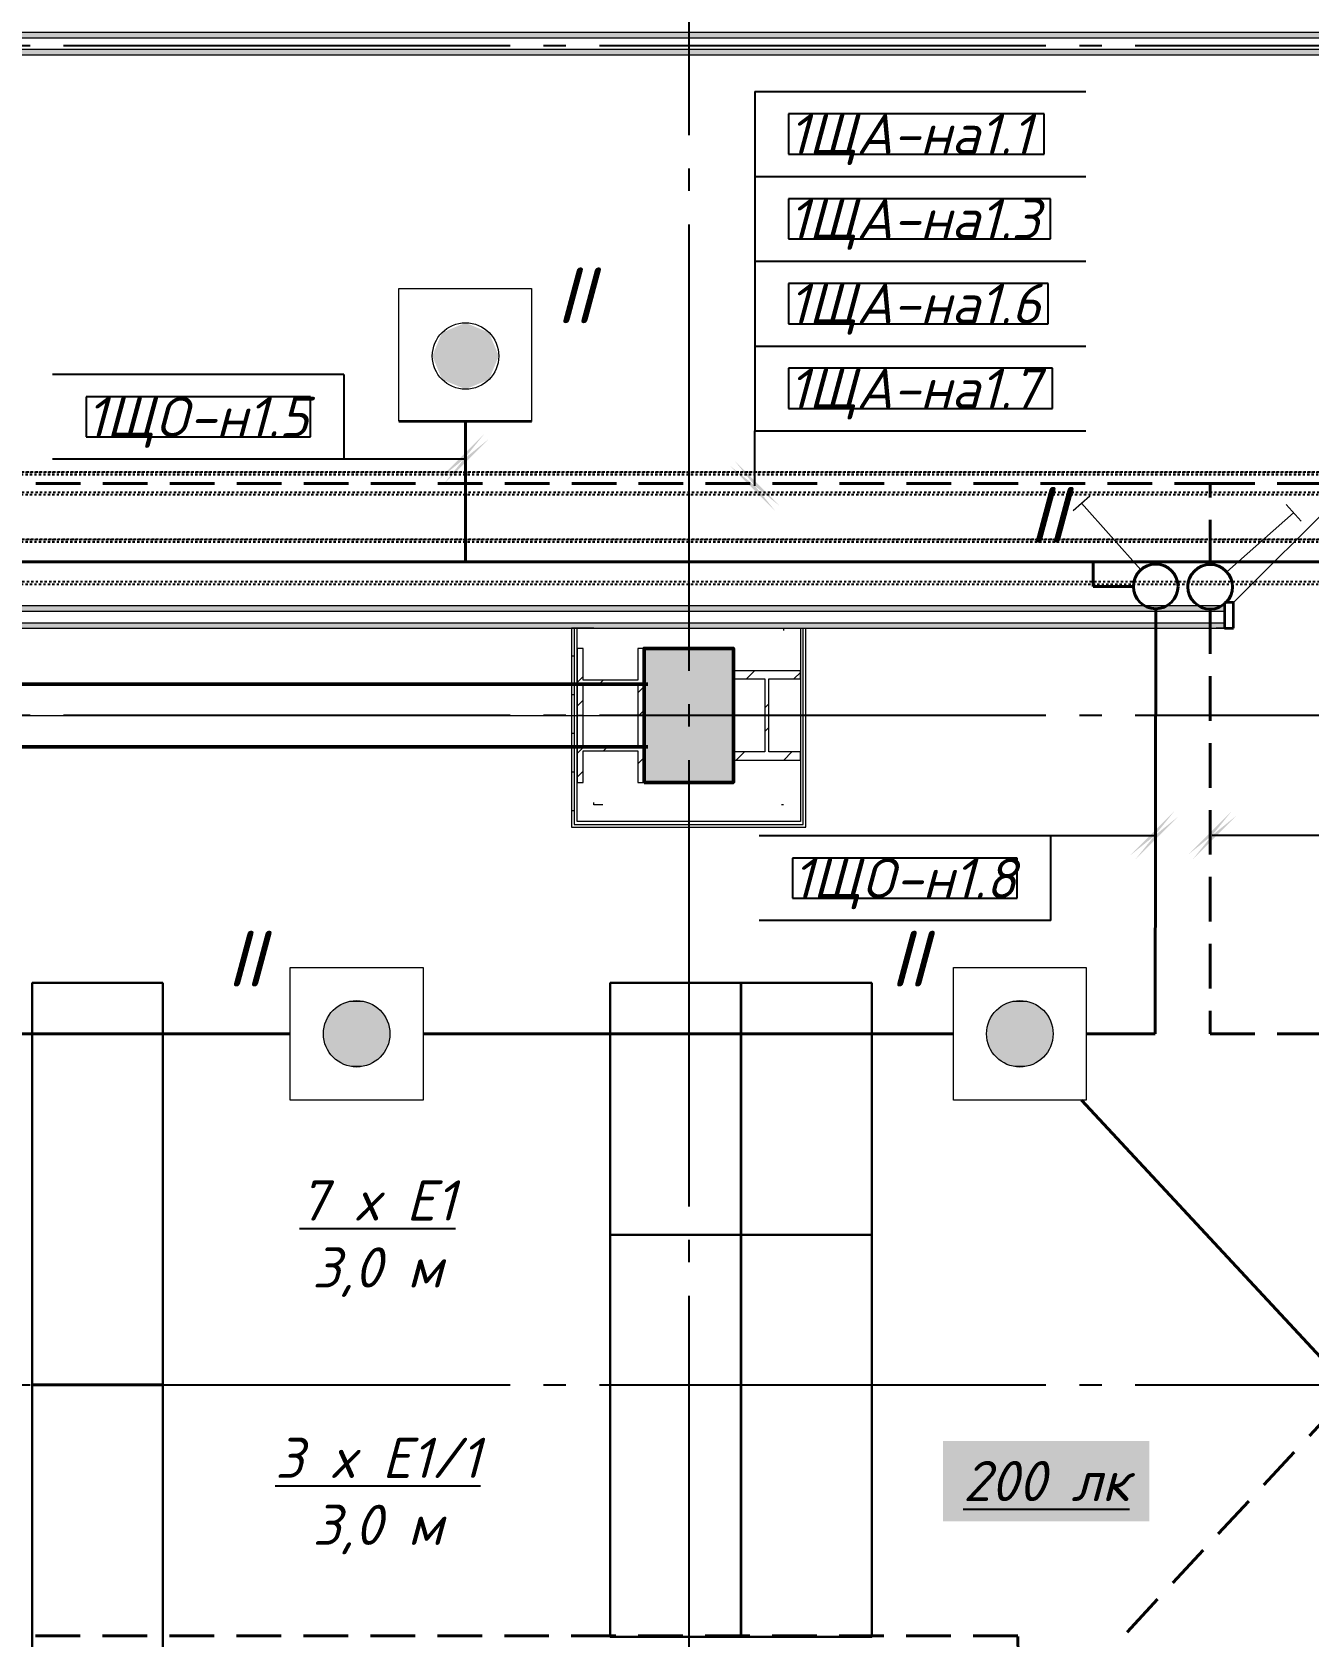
# Model space of a CAD drawing. Header units: millimetres. Extents: x 0 to 1293, y 0 to 420.
# Drawn here: x 308.8 to 366, y 148.3 to 220.2 of the extents above; entities that cross this region are included whole.
import ezdxf

# ---------------------------------------------------------------- set-up
doc = ezdxf.new("R2010")
doc.units = ezdxf.units.MM
for name, pattern in [('JIS_02_2.0', [3, 2, -1]), ('ГОСТ 2.303 5', [24, 20, -1.5, 1, -1.5]), ('СПКБ-0000-000-АР#001$0$Achse', [2300, 0, -800, 1500, 0]), ('СПКБ-0000-000-АР#001$0$Разомкнутая', [1058.333302, 634.99999, -423.333311]), ('СПКБ-0000-000-АР#001$0$Штрихпунктирная', [900, 500, -200, 0, -200])]:
    doc.linetypes.add(name, pattern=pattern)
for name, color, linetype in [('@000', 7, 'Continuous'), ('Viewport1ForCustomObjects_0', 7, 'Continuous'), ('Viewport2ForCustomObjects_0', 7, 'Continuous'), ('СПКБ-0000-000-АР#001$0$Двери ArchiCAD', 7, 'Continuous'), ('СПКБ-0000-000-АР#001$0$Колонны новые', 7, 'Continuous'), ('СПКБ-0000-000-АР#001$0$Колонны существующие', 7, 'Continuous'), ('СПКБ-0000-000-АР#001$0$оборудование ТХ', 253, 'Continuous'), ('СПКБ-0000-000-АР#001$0$Стены', 7, 'Continuous'), ('Строительные оси', 7, 'Continuous'), ('ЭМ_ЛОТКИ', 3, 'JIS_02_2.0'), ('ЭО_АВАРИЙНОЕ ОСВЕЩЕНИЕ', 7, 'Continuous'), ('ЭО_РАБОЧЕЕ ОСВЕЩЕНИЕ', 7, 'Continuous')]:
    doc.layers.add(name, color=color, linetype=linetype)
for name, color, linetype, lineweight, true_color in [('СПКБ-0000-000-АР#001$0$Двери ArchiCAD_Ном._пера__161', 7, 'Continuous', 13, 0xe11606), ('СПКБ-0000-000-АР#001$0$Двери ArchiCAD_Ном._пера__23', 7, 'Continuous', 35, 0xff6600), ('СПКБ-0000-000-АР#001$0$Двери ArchiCAD_Ном._пера__3', 7, 'Continuous', 18, 0xff6600), ('СПКБ-0000-000-АР#001$0$Колонны новые_Ном._пера__108', 7, 'Continuous', 13, 0xfd8379), ('СПКБ-0000-000-АР#001$0$Колонны существующие_Ном._пера__102', 7, 'Continuous', 13, 0xcccccc), ('СПКБ-0000-000-АР#001$0$Линии_Ном._пера__58', 7, 'Continuous', 50, 0xdf0000), ('СПКБ-0000-000-АР#001$0$Стены_Ном._пера__161', 7, 'Continuous', 13, 0xe11606), ('СПКБ-0000-000-АР#001$0$Стены_Ном._пера__68', 7, 'Continuous', 20, 0xfd4435)]:
    doc.layers.add(name, color=color, linetype=linetype, lineweight=lineweight, true_color=true_color)
for name, color, linetype, lineweight in [('СПКБ-0000-000-АР#001$0$Колонны новые_Ном._пера__20', 1, 'Continuous', 20), ('СПКБ-0000-000-АР#001$0$Колонны существующие_Ном._пера__141', 7, 'Continuous', 50), ('СПКБ-0000-000-АР#001$0$Линии_Ном._пера__20', 1, 'Continuous', 20), ('СПКБ-0000-000-АР#001$0$Стены_Ном._пера__1', 7, 'Continuous', 13), ('СПКБ-0000-000-АР#001$0$Стены_Ном._пера__20', 1, 'Continuous', 20)]:
    doc.layers.add(name, color=color, linetype=linetype, lineweight=lineweight)
doc.styles.add('1.8', font='isocpeui.ttf', dxfattribs={"height": 1.8})
doc.styles.add('2.5', font='isocpeui.ttf')
doc.styles.add('CustomTextStyle170', font='isocpeui.ttf', dxfattribs={"height": 1.8})
doc.styles.add('CustomTextStyle187', font='isocpeui.ttf', dxfattribs={"height": 1.8})
doc.styles.add('CustomTextStyle216', font='isocpeui.ttf', dxfattribs={"height": 1.8})
doc.styles.add('CustomTextStyle217', font='isocpeui.ttf', dxfattribs={"height": 1.8})
doc.styles.add('CustomTextStyle218', font='isocpeui.ttf', dxfattribs={"height": 1.8})
doc.styles.add('CustomTextStyle219', font='isocpeui.ttf', dxfattribs={"height": 1.8})
pattern_1 = [(0, (0, 0), (0, 173.205), [0, -100]), (0, (50, 86.6), (0, 173.205), [0, -100])]
pattern_2 = [(0, (0, 0), (0, 75), [0, -75])]
pattern_3 = [(45, (0, 0), (-159.099, 159.099), []), (45, (-53.03, 53.03), (-159.099, 159.099), [])]

# ---------------------------------------------------------------- blocks, each defined once
blk = doc.blocks.new('*U552')
at = {"color": 0, "linetype": 'ByBlock', "lineweight": -2}
for p, q in [((-100, -31), (-100, -27206.9)), ((-100, -27206.9), (-100, -31)), ((-90, -27206.9), (-90, -31)), ((90, -31), (90, -27206.9)), ((100, -27206.9), (100, -31)), ((100, -27206.9), (100, -31))]:
    blk.add_line(p, q, dxfattribs=at)
blk = doc.blocks.new('*U553')
at = {"color": 0, "linetype": 'ByBlock', "lineweight": -2}
for p, q in [((-50, -31), (-50, -26905.6)), ((-50, -26905.6), (-50, -31)), ((-40, -26905.6), (-40, -31)), ((40, -31), (40, -26905.6)), ((50, -26905.6), (50, -31)), ((50, -26905.6), (50, -31))]:
    blk.add_line(p, q, dxfattribs=at)
blk = doc.blocks.new('СПКБ-0000-000-АР#001$0$Стена_95', base_point=(468.1, 6485.7))
at = {"layer": 'СПКБ-0000-000-АР#001$0$Стены_Ном._пера__20', "linetype": 'Continuous', "lineweight": 20}
h = blk.add_hatch(dxfattribs=at)
h.set_pattern_fill('ШТУКАТУРКА', color=1, style=0, pattern_type=2)
h.set_pattern_definition(pattern_1)
h.paths.add_polyline_path([(543.1, 6410.7), (-456.8, 6410.7), (-469.8, 6397.7), (556.1, 6397.7)])
h = blk.add_hatch(dxfattribs=at)
h.set_pattern_fill('ШТУКАТУРКА', color=1, style=0, pattern_type=2)
h.set_pattern_definition(pattern_1)
h.paths.add_polyline_path([(-481.8, 6385.7), (568.1, 6385.7), (556.1, 6397.7), (-469.8, 6397.7)])
at = {"layer": 'СПКБ-0000-000-АР#001$0$Стены_Ном._пера__1', "color": 7, "linetype": 'СПКБ-0000-000-АР#001$0$Achse', "lineweight": 13, "flags": 128}
blk.add_lwpolyline([(468.1, 6485.7), (-381.8, 6485.7)], dxfattribs=at)
at = {"layer": 'СПКБ-0000-000-АР#001$0$Стены_Ном._пера__20', "color": 1, "linetype": 'Continuous', "lineweight": 20, "flags": 128}
blk.add_lwpolyline([(-481.8, 6385.7), (568.1, 6385.7)], dxfattribs=at)
at = {"layer": 'СПКБ-0000-000-АР#001$0$Стены_Ном._пера__68', "color": 20, "linetype": 'Continuous', "lineweight": 20, "true_color": 0xfd4435}
for p, q in [((543.1, 6410.7), (-456.8, 6410.7)), ((-469.8, 6397.7), (556.1, 6397.7))]:
    blk.add_line(p, q, dxfattribs=at)
blk = doc.blocks.new('СПКБ-0000-000-АР#001$0$Стена_96', base_point=(468.1, 6485.7))
at = {"layer": 'СПКБ-0000-000-АР#001$0$Стены_Ном._пера__20', "linetype": 'Continuous', "lineweight": 20}
h = blk.add_hatch(dxfattribs=at)
h.set_pattern_fill('ШТУКАТУРКА', color=1, style=0, pattern_type=2)
h.set_pattern_definition(pattern_1)
h.paths.add_polyline_path([(543.1, 7276.2), (543.1, 6410.7), (556.1, 6397.7), (556.1, 7276.2)])
h = blk.add_hatch(dxfattribs=at)
h.set_pattern_fill('ШТУКАТУРКА', color=1, style=0, pattern_type=2)
h.set_pattern_definition(pattern_1)
h.paths.add_polyline_path([(568.1, 6385.7), (568.1, 7276.2), (556.1, 7276.2), (556.1, 6397.7)])
at = {"layer": 'СПКБ-0000-000-АР#001$0$Стены_Ном._пера__1', "color": 7, "linetype": 'Continuous', "lineweight": 13, "flags": 128}
blk.add_lwpolyline([(468.1, 7276.2), (543.1, 7276.2)], dxfattribs=at)
at = {"layer": 'СПКБ-0000-000-АР#001$0$Стены_Ном._пера__1', "color": 7, "linetype": 'СПКБ-0000-000-АР#001$0$Achse', "lineweight": 13, "flags": 128}
blk.add_lwpolyline([(468.1, 7276.2), (468.1, 6485.7)], dxfattribs=at)
at = {"layer": 'СПКБ-0000-000-АР#001$0$Стены_Ном._пера__20', "color": 1, "linetype": 'Continuous', "lineweight": 20, "flags": 128}
for points in [[(543.1, 7276.2), (556.1, 7276.2)], [(556.1, 7276.2), (568.1, 7276.2)], [(568.1, 6385.7), (568.1, 7276.2)]]:
    blk.add_lwpolyline(points, dxfattribs=at)
at = {"layer": 'СПКБ-0000-000-АР#001$0$Стены_Ном._пера__68', "color": 20, "linetype": 'Continuous', "lineweight": 20, "true_color": 0xfd4435}
for p, q in [((543.1, 7276.2), (543.1, 6410.7)), ((556.1, 6397.7), (556.1, 7276.2))]:
    blk.add_line(p, q, dxfattribs=at)
blk = doc.blocks.new('СПКБ-0000-000-АР#001$0$Стена_97', base_point=(-381.8, 6485.7))
at = {"layer": 'СПКБ-0000-000-АР#001$0$Стены_Ном._пера__20', "linetype": 'Continuous', "lineweight": 20}
h = blk.add_hatch(dxfattribs=at)
h.set_pattern_fill('ШТУКАТУРКА', color=1, style=0, pattern_type=2)
h.set_pattern_definition(pattern_1)
h.paths.add_polyline_path([(-481.8, 7276.2), (-481.8, 6385.7), (-469.8, 6397.7), (-469.8, 7276.2)])
h = blk.add_hatch(dxfattribs=at)
h.set_pattern_fill('ШТУКАТУРКА', color=1, style=0, pattern_type=2)
h.set_pattern_definition(pattern_1)
h.paths.add_polyline_path([(-456.8, 6410.7), (-456.8, 7276.2), (-469.8, 7276.2), (-469.8, 6397.7)])
at = {"layer": 'СПКБ-0000-000-АР#001$0$Стены_Ном._пера__1', "color": 7, "linetype": 'Continuous', "lineweight": 13, "flags": 128}
blk.add_lwpolyline([(-381.8, 7276.2), (-456.8, 7276.2)], dxfattribs=at)
at = {"layer": 'СПКБ-0000-000-АР#001$0$Стены_Ном._пера__1', "color": 7, "linetype": 'СПКБ-0000-000-АР#001$0$Achse', "lineweight": 13, "flags": 128}
blk.add_lwpolyline([(-381.8, 6485.7), (-381.8, 7276.2)], dxfattribs=at)
at = {"layer": 'СПКБ-0000-000-АР#001$0$Стены_Ном._пера__20', "color": 1, "linetype": 'Continuous', "lineweight": 20, "flags": 128}
for points in [[(-469.8, 7276.2), (-481.8, 7276.2)], [(-481.8, 7276.2), (-481.8, 6385.7)], [(-456.8, 7276.2), (-469.8, 7276.2)]]:
    blk.add_lwpolyline(points, dxfattribs=at)
at = {"layer": 'СПКБ-0000-000-АР#001$0$Стены_Ном._пера__68', "color": 20, "linetype": 'Continuous', "lineweight": 20, "true_color": 0xfd4435}
for p, q in [((-469.8, 7276.2), (-469.8, 6397.7)), ((-456.8, 6410.7), (-456.8, 7276.2))]:
    blk.add_line(p, q, dxfattribs=at)
blk = doc.blocks.new('СПКБ-0000-000-АР#001$0$Стена_136', base_point=(-12446.9, 9895.7))
at = {"layer": 'СПКБ-0000-000-АР#001$0$Стены_Ном._пера__161', "linetype": 'Continuous', "lineweight": 13, "true_color": 0xe11606}
h = blk.add_hatch(dxfattribs=at)
h.set_pattern_fill('ГИПС', color=12, style=0, pattern_type=2)
h.set_pattern_definition(pattern_2)
h.paths.add_polyline_path([(5993.1, 9945.7), (-12396.9, 9945.7), (-12421.9, 9920.7), (5993.1, 9920.7)])
h = blk.add_hatch(dxfattribs=at)
h.set_pattern_fill('ГИПС', color=12, style=0, pattern_type=2)
h.set_pattern_definition(pattern_2)
h.paths.add_polyline_path([(-12496.9, 9845.7), (5993.1, 9845.7), (5993.1, 9870.7), (-12471.9, 9870.7)])
at = {"layer": 'СПКБ-0000-000-АР#001$0$Стены_Ном._пера__161', "color": 12, "linetype": 'Continuous', "lineweight": 13, "true_color": 0xe11606}
for p, q in [((-12471.9, 9870.7), (5993.1, 9870.7)), ((5993.1, 9920.7), (-12421.9, 9920.7))]:
    blk.add_line(p, q, dxfattribs=at)
at = {"layer": 'СПКБ-0000-000-АР#001$0$Стены_Ном._пера__161', "color": 12, "linetype": 'Continuous', "lineweight": 13, "true_color": 0xe11606, "flags": 128}
for points in [[(5993.1, 9945.7), (-12396.9, 9945.7)], [(-12496.9, 9845.7), (5993.1, 9845.7)]]:
    blk.add_lwpolyline(points, dxfattribs=at)
blk = doc.blocks.new('СПКБ-0000-000-АР#001$0$Двупольная Дверь 19_9')
at = {"layer": 'СПКБ-0000-000-АР#001$0$Двери ArchiCAD_Ном._пера__161', "color": 12, "linetype": 'Continuous', "lineweight": 13, "true_color": 0xe11606}
for p, q in [((-700, -15), (-737, -15)), ((-700, -40), (-700, -15)), ((-700, -90), (-700, -40)), ((700, -40), (700, -15)), ((700, -15), (737, -15)), ((700, -90), (700, -40)), ((-700, -115), (-737, -115)), ((-700, -115), (-700, -90)), ((700, -115), (700, -90)), ((700, -115), (737, -115))]:
    blk.add_line(p, q, dxfattribs=at)
at = {"layer": 'СПКБ-0000-000-АР#001$0$Двери ArchiCAD_Ном._пера__23', "color": 30, "linetype": 'Continuous', "lineweight": 35, "true_color": 0xff6600}
for p, q in [((-660, 0), (-700, 0)), ((-700, 0), (-700, -115)), ((-660, -115), (-660, 0)), ((700, 0), (660, 0)), ((660, 0), (660, -115)), ((700, -115), (700, 0)), ((-700, -115), (-660, -115)), ((660, -115), (700, -115))]:
    blk.add_line(p, q, dxfattribs=at)
at = {"layer": 'СПКБ-0000-000-АР#001$0$Двери ArchiCAD_Ном._пера__3', "color": 30, "linetype": 'Continuous', "lineweight": 18, "true_color": 0xff6600}
for p, q in [((-660, 0), (-193.3, 466.7)), ((660, 0), (88.4, 330))]:
    blk.add_line(p, q, dxfattribs=at)
for centre, start, end in [((-660, 0), 0, 45), ((660, 0), 150, 180)]:
    blk.add_arc(centre, 660, start, end, dxfattribs=at)
blk = doc.blocks.new('СПКБ-0000-000-АР#001$0$Стена_139', base_point=(5993.1, 7376.2))
at = {"layer": 'СПКБ-0000-000-АР#001$0$Стены_Ном._пера__161', "linetype": 'Continuous', "lineweight": 13, "true_color": 0xe11606}
h = blk.add_hatch(dxfattribs=at)
h.set_pattern_fill('ГИПС', color=12, style=0, pattern_type=2)
h.set_pattern_definition(pattern_2)
h.paths.add_polyline_path([(2442.9, 7376.2), (-6481.8, 7376.2), (-6481.8, 7351.2), (2442.9, 7351.2)])
h = blk.add_hatch(dxfattribs=at)
h.set_pattern_fill('ГИПС', color=12, style=0, pattern_type=2)
h.set_pattern_definition(pattern_2)
h.paths.add_polyline_path([(-6481.8, 7276.2), (2442.9, 7276.2), (2442.9, 7301.2), (-6481.8, 7301.2)])
at = {"layer": 'СПКБ-0000-000-АР#001$0$Стены_Ном._пера__161', "color": 12, "linetype": 'Continuous', "lineweight": 13, "true_color": 0xe11606}
for p, q in [((2442.9, 7351.2), (-6481.8, 7351.2)), ((2442.9, 7376.2), (2405.9, 7376.2)), ((2442.9, 7351.2), (2442.9, 7376.2)), ((2442.9, 7301.2), (2442.9, 7351.2)), ((-6481.8, 7301.2), (2442.9, 7301.2)), ((2442.9, 7276.2), (2405.9, 7276.2)), ((2442.9, 7276.2), (2442.9, 7301.2))]:
    blk.add_line(p, q, dxfattribs=at)
at = {"layer": 'СПКБ-0000-000-АР#001$0$Стены_Ном._пера__161', "color": 12, "linetype": 'Continuous', "lineweight": 13, "true_color": 0xe11606, "flags": 128}
for points in [[(2442.9, 7376.2), (-6481.8, 7376.2)], [(-6481.8, 7276.2), (2442.9, 7276.2)]]:
    blk.add_lwpolyline(points, dxfattribs=at)
at = {"layer": 'СПКБ-0000-000-АР#001$0$Двери ArchiCAD', "color": 21, "linetype": 'Continuous', "lineweight": 18, "true_color": 0xff9955, "zscale": 1000}
blk.add_blockref('СПКБ-0000-000-АР#001$0$Двупольная Дверь 19_9', (3142.9, 7391.2), dxfattribs=at)
blk = doc.blocks.new('СПКБ-0000-000-АР#001$0$Колонна_15', base_point=(43.1, 6885.7))
at = {"layer": 'СПКБ-0000-000-АР#001$0$Колонны существующие_Ном._пера__102', "linetype": 'Continuous', "lineweight": 13, "true_color": 0xcccccc}
blk.add_hatch(color=254, dxfattribs=at).paths.add_polyline_path([(-156.9, 6585.7), (243.1, 6585.7), (243.1, 7185.7), (-156.9, 7185.7)])
at = {"layer": 'СПКБ-0000-000-АР#001$0$Колонны существующие_Ном._пера__141', "color": 7, "linetype": 'Continuous', "lineweight": 50, "flags": 128}
blk.add_lwpolyline([(-156.9, 6585.7), (243.1, 6585.7), (243.1, 7185.7), (-156.9, 7185.7)], close=True, dxfattribs=at)
blk = doc.blocks.new('СПКБ-0000-000-АР#001$0$Колонна_70', base_point=(393.1, 6885.7))
at = {"layer": 'СПКБ-0000-000-АР#001$0$Колонны новые_Ном._пера__108', "linetype": 'Continuous', "lineweight": 13, "true_color": 0xfd8379}
h = blk.add_hatch(dxfattribs=at)
h.set_pattern_fill('СТАЛЬ', color=11, style=0, pattern_type=2)
h.set_pattern_definition(pattern_3)
h.paths.add_polyline_path([(243.1, 6685.7), (543.1, 6685.7), (543.1, 6722.4), (401.9, 6722.4), (401.9, 7049.1), (543.1, 7049.1), (543.1, 7085.7), (243.1, 7085.7), (243.1, 7049.1), (384.4, 7049.1), (384.4, 6722.4), (243.1, 6722.4)])
at = {"layer": 'СПКБ-0000-000-АР#001$0$Колонны новые_Ном._пера__20', "color": 1, "linetype": 'Continuous', "lineweight": 20}
for p, q in [((543.1, 7085.7), (243.1, 7085.7)), ((243.1, 7085.7), (243.1, 7049.1)), ((243.1, 7049.1), (384.4, 7049.1)), ((384.4, 7049.1), (384.4, 6722.4)), ((401.9, 6722.4), (401.9, 7049.1)), ((401.9, 7049.1), (543.1, 7049.1)), ((543.1, 7049.1), (543.1, 7085.7)), ((384.4, 6722.4), (243.1, 6722.4)), ((243.1, 6722.4), (243.1, 6685.7)), ((543.1, 6722.4), (401.9, 6722.4)), ((543.1, 6685.7), (543.1, 6722.4)), ((243.1, 6685.7), (543.1, 6685.7))]:
    blk.add_line(p, q, dxfattribs=at)
blk = doc.blocks.new('СПКБ-0000-000-АР#001$0$Колонна_71', base_point=(-306.9, 6735.7))
at = {"layer": 'СПКБ-0000-000-АР#001$0$Колонны новые_Ном._пера__108', "linetype": 'Continuous', "lineweight": 13, "true_color": 0xfd8379}
h = blk.add_hatch(dxfattribs=at)
h.set_pattern_fill('СТАЛЬ', color=11, style=0, pattern_type=2)
h.set_pattern_definition(pattern_3)
h.paths.add_polyline_path([(-456.9, 6585.7), (-429.4, 6585.7), (-429.4, 6727), (-184.3, 6727), (-184.3, 6585.7), (-156.9, 6585.7), (-156.9, 6885.7), (-184.3, 6885.7), (-184.3, 6744.5), (-429.4, 6744.5), (-429.4, 6885.7), (-456.9, 6885.7)])
at = {"layer": 'СПКБ-0000-000-АР#001$0$Колонны новые_Ном._пера__20', "color": 1, "linetype": 'Continuous', "lineweight": 20}
for p, q in [((-429.4, 6885.7), (-456.9, 6885.7)), ((-456.9, 6885.7), (-456.9, 6585.7)), ((-429.4, 6744.5), (-429.4, 6885.7)), ((-156.9, 6885.7), (-184.3, 6885.7)), ((-184.3, 6885.7), (-184.3, 6744.5)), ((-156.9, 6585.7), (-156.9, 6885.7)), ((-184.3, 6744.5), (-429.4, 6744.5)), ((-429.4, 6585.7), (-429.4, 6727)), ((-429.4, 6727), (-184.3, 6727)), ((-184.3, 6727), (-184.3, 6585.7)), ((-456.9, 6585.7), (-429.4, 6585.7)), ((-184.3, 6585.7), (-156.9, 6585.7))]:
    blk.add_line(p, q, dxfattribs=at)
blk = doc.blocks.new('СПКБ-0000-000-АР#001$0$Колонна_72', base_point=(-306.9, 7035.7))
at = {"layer": 'СПКБ-0000-000-АР#001$0$Колонны новые_Ном._пера__108', "linetype": 'Continuous', "lineweight": 13, "true_color": 0xfd8379}
h = blk.add_hatch(dxfattribs=at)
h.set_pattern_fill('СТАЛЬ', color=11, style=0, pattern_type=2)
h.set_pattern_definition(pattern_3)
h.paths.add_polyline_path([(-456.9, 6885.7), (-429.4, 6885.7), (-429.4, 7027), (-184.3, 7027), (-184.3, 6885.7), (-156.9, 6885.7), (-156.9, 7185.7), (-184.3, 7185.7), (-184.3, 7044.5), (-429.4, 7044.5), (-429.4, 7185.7), (-456.9, 7185.7)])
at = {"layer": 'СПКБ-0000-000-АР#001$0$Колонны новые_Ном._пера__20', "color": 1, "linetype": 'Continuous', "lineweight": 20}
for p, q in [((-429.4, 7185.7), (-456.9, 7185.7)), ((-456.9, 7185.7), (-456.9, 6885.7)), ((-429.4, 7044.5), (-429.4, 7185.7)), ((-156.9, 7185.7), (-184.3, 7185.7)), ((-184.3, 7185.7), (-184.3, 7044.5)), ((-156.9, 6885.7), (-156.9, 7185.7)), ((-184.3, 7044.5), (-429.4, 7044.5)), ((-429.4, 6885.7), (-429.4, 7027)), ((-429.4, 7027), (-184.3, 7027)), ((-184.3, 7027), (-184.3, 6885.7)), ((-456.9, 6885.7), (-429.4, 6885.7)), ((-184.3, 6885.7), (-156.9, 6885.7))]:
    blk.add_line(p, q, dxfattribs=at)
blk = doc.blocks.new('*E595')
at = {"layer": 'СПКБ-0000-000-АР#001$0$Линии_Ном._пера__20', "color": 1, "linetype": 'СПКБ-0000-000-АР#001$0$Штрихпунктирная', "lineweight": 20}
blk.add_line((216.75, 119.5), (276.75, 119.5), dxfattribs=at)
at = {"layer": 'СПКБ-0000-000-АР#001$0$Линии_Ном._пера__58', "color": 12, "linetype": 'СПКБ-0000-000-АР#001$0$Разомкнутая', "lineweight": 50, "true_color": 0xdf0000}
for p, q in [((218.75, 120.903), (274.92, 120.903)), ((218.75, 118.097), (274.92, 118.097))]:
    blk.add_line(p, q, dxfattribs=at)
at = {"layer": 'СПКБ-0000-000-АР#001$0$оборудование ТХ', "lineweight": 30}
for points in [[(253.192, 107.517), (253.192, 89.5), (247.347, 89.5), (247.347, 107.517)], [(279.083, 107.517), (279.083, 96.233), (273.238, 96.233), (273.238, 107.517)], [(284.948, 107.517), (284.948, 96.233), (279.102, 96.233), (279.102, 107.517)], [(279.083, 96.233), (279.083, 78.216), (273.238, 78.216), (273.238, 96.233)], [(284.948, 96.233), (284.948, 78.216), (279.102, 78.216), (279.102, 96.233)], [(253.192, 89.521), (253.192, 71.504), (247.347, 71.504), (247.347, 89.521)]]:
    blk.add_lwpolyline(points, close=True, dxfattribs=at)
at = {"layer": 'СПКБ-0000-000-АР#001$0$Колонны новые', "color": 1, "lineweight": 20, "xscale": 0.01, "yscale": 0.01, "zscale": 0.01}
for name, p in [('СПКБ-0000-000-АР#001$0$Колонна_72', (273.25, 121)), ('СПКБ-0000-000-АР#001$0$Колонна_70', (280.25, 119.5)), ('СПКБ-0000-000-АР#001$0$Колонна_71', (273.25, 118))]:
    blk.add_blockref(name, p, dxfattribs=at)
at = {"layer": 'СПКБ-0000-000-АР#001$0$Колонны существующие', "color": 7, "lineweight": 50, "xscale": 0.01, "yscale": 0.01, "zscale": 0.01}
blk.add_blockref('СПКБ-0000-000-АР#001$0$Колонна_15', (276.75, 119.5), dxfattribs=at)
at = {"layer": 'СПКБ-0000-000-АР#001$0$Стены', "color": 12, "lineweight": 13, "true_color": 0xe11606, "xscale": 0.01, "yscale": 0.01, "zscale": 0.01}
for name, p in [('СПКБ-0000-000-АР#001$0$Стена_136', (151.85, 149.6)), ('СПКБ-0000-000-АР#001$0$Стена_139', (336.25, 124.404))]:
    blk.add_blockref(name, p, dxfattribs=at)
at = {"layer": 'СПКБ-0000-000-АР#001$0$Стены', "color": 12, "lineweight": 50, "true_color": 0xdf0000, "xscale": 0.01, "yscale": 0.01, "zscale": 0.01}
for name, p in [('СПКБ-0000-000-АР#001$0$Стена_97', (272.5, 115.5)), ('СПКБ-0000-000-АР#001$0$Стена_96', (281, 115.5)), ('СПКБ-0000-000-АР#001$0$Стена_95', (281, 115.5))]:
    blk.add_blockref(name, p, dxfattribs=at)
blk = doc.blocks.new('*E596')
at = {"layer": 'Строительные оси', "color": 3, "linetype": 'ГОСТ 2.303 5', "lineweight": 25}
for p, q in [((298.188, 318), (298.188, 14)), ((578.188, 158), (14.188, 158)), ((578.188, 128), (14.188, 128)), ((578.188, 98), (14.188, 98))]:
    blk.add_line(p, q, dxfattribs=at)
at = {"layer": 'ЭО_АВАРИЙНОЕ ОСВЕЩЕНИЕ', "color": 1, "linetype": 'JIS_02_2.0', "lineweight": 40}
for p, q in [((241.947, 138.395), (321.542, 138.395)), ((321.542, 134.763), (321.542, 138.395)), ((321.542, 138.395), (334.44, 138.395)), ((321.542, 132.763), (321.542, 113.737)), ((321.542, 113.737), (339.746, 113.737)), ((315.782, 84.737), (339.958, 110.762)), ((312.931, 86.759), (253.614, 86.762)), ((312.967, 84.737), (312.931, 86.759))]:
    blk.add_line(p, q, dxfattribs=at)
at = {"layer": 'ЭО_АВАРИЙНОЕ ОСВЕЩЕНИЕ', "color": 7, "lineweight": 0}
for p, q in [((324.948, 137.458), (325.612, 136.71)), ((322.29, 134.427), (325.28, 137.084))]:
    blk.add_line(p, q, dxfattribs=at)
at = {"layer": 'ЭО_АВАРИЙНОЕ ОСВЕЩЕНИЕ', "color": 1, "lineweight": 40}
blk.add_circle((321.542, 133.763), 1, dxfattribs=at)
at = {"layer": 'ЭО_РАБОЧЕЕ ОСВЕЩЕНИЕ', "color": 7, "lineweight": 0}
for p, q in [((285.2, 141.18), (285.204, 147.13)), ((285.204, 147.13), (291.154, 147.126)), ((291.154, 147.126), (291.15, 141.176)), ((315.406, 137.181), (316.153, 137.846)), ((318.439, 134.526), (315.78, 137.514)), ((280.341, 116.712), (286.291, 116.712)), ((280.341, 110.762), (280.341, 116.712)), ((286.291, 116.712), (286.291, 110.762)), ((310.044, 116.712), (315.994, 116.712)), ((310.044, 110.762), (310.044, 116.712)), ((315.994, 116.712), (315.994, 110.762)), ((286.291, 110.762), (280.341, 110.762)), ((315.994, 110.762), (310.044, 110.762))]:
    blk.add_line(p, q, dxfattribs=at)
at = {"layer": 'ЭО_РАБОЧЕЕ ОСВЕЩЕНИЕ', "color": 5, "lineweight": 40}
for p, q in [((291.15, 141.176), (285.2, 141.18)), ((288.194, 141.178), (288.194, 134.885)), ((218.62, 134.885), (288.194, 134.885)), ((288.194, 134.885), (316.3, 134.885)), ((316.3, 133.779), (316.3, 134.885)), ((316.3, 134.885), (355.143, 134.885)), ((318.104, 133.779), (316.3, 133.779)), ((319.103, 132.779), (319.082, 113.737)), ((280.341, 113.737), (256.589, 113.737)), ((310.044, 113.737), (286.291, 113.737)), ((319.082, 113.737), (315.994, 113.737)), ((339.958, 84.737), (315.782, 110.762))]:
    blk.add_line(p, q, dxfattribs=at)
at = {"layer": 'ЭО_РАБОЧЕЕ ОСВЕЩЕНИЕ', "color": 7, "lineweight": 0}
for centre in [(288.194, 144.103), (283.316, 113.737), (313.019, 113.737)]:
    blk.add_circle(centre, 1.488, dxfattribs=at)
at = {"layer": 'ЭО_РАБОЧЕЕ ОСВЕЩЕНИЕ', "color": 5, "lineweight": 40}
blk.add_circle((319.104, 133.779), 1, dxfattribs=at)
at = {"layer": 'ЭО_РАБОЧЕЕ ОСВЕЩЕНИЕ', "color": 5, "lineweight": 0}
for points in [[(288.195, 145.59), (287.143, 145.155), (289.243, 145.155)], [(287.142, 145.154), (286.706, 144.104), (289.681, 144.104)], [(287.143, 145.155), (287.142, 145.154), (289.246, 145.154)], [(287.142, 145.154), (289.246, 145.154), (289.681, 144.104)], [(287.143, 145.155), (289.243, 145.155), (289.246, 145.154)], [(286.706, 144.104), (286.707, 144.102), (289.681, 144.102)], [(286.706, 144.104), (289.681, 144.104), (289.681, 144.102)], [(286.707, 144.102), (287.141, 143.052), (289.246, 143.052)], [(286.707, 144.102), (289.681, 144.102), (289.246, 143.052)], [(287.141, 143.052), (287.145, 143.05), (289.245, 143.05)], [(287.141, 143.052), (289.246, 143.052), (289.245, 143.05)], [(287.145, 143.05), (289.245, 143.05), (288.193, 142.615)]]:
    blk.add_solid(points, dxfattribs=at)
at = {"layer": 'ЭО_РАБОЧЕЕ ОСВЕЩЕНИЕ', "color": 5, "lineweight": 40}
for points in [[(282.653, 115.068), (282.42, 114.924), (284.213, 114.924)], [(282.909, 115.168), (282.653, 115.068), (283.979, 115.068)], [(282.653, 115.068), (283.979, 115.068), (284.213, 114.924)], [(283.179, 115.218), (282.909, 115.168), (283.724, 115.168)], [(282.909, 115.168), (283.724, 115.168), (283.979, 115.068)], [(283.179, 115.218), (283.454, 115.218), (283.724, 115.168)], [(312.356, 115.068), (312.122, 114.924), (313.915, 114.924)], [(312.612, 115.168), (312.356, 115.068), (313.682, 115.068)], [(312.356, 115.068), (313.682, 115.068), (313.915, 114.924)], [(312.882, 115.218), (312.612, 115.168), (313.426, 115.168)], [(312.612, 115.168), (313.426, 115.168), (313.682, 115.068)], [(312.882, 115.218), (313.156, 115.218), (313.426, 115.168)], [(282.052, 114.52), (281.929, 114.274), (284.703, 114.274)], [(282.217, 114.739), (282.052, 114.52), (284.581, 114.52)], [(282.052, 114.52), (284.581, 114.52), (284.703, 114.274)], [(282.42, 114.924), (282.217, 114.739), (284.416, 114.739)], [(282.217, 114.739), (284.416, 114.739), (284.581, 114.52)], [(282.42, 114.924), (284.213, 114.924), (284.416, 114.739)], [(311.754, 114.52), (311.632, 114.274), (314.406, 114.274)], [(311.92, 114.739), (311.754, 114.52), (314.284, 114.52)], [(311.754, 114.52), (314.284, 114.52), (314.406, 114.274)], [(312.122, 114.924), (311.92, 114.739), (314.118, 114.739)], [(311.92, 114.739), (314.118, 114.739), (314.284, 114.52)], [(312.122, 114.924), (313.915, 114.924), (314.118, 114.739)], [(281.854, 114.01), (281.829, 113.737), (284.804, 113.737)], [(281.829, 113.737), (281.854, 113.464), (284.779, 113.464)], [(281.829, 113.737), (284.804, 113.737), (284.779, 113.464)], [(281.929, 114.274), (281.854, 114.01), (284.779, 114.01)], [(281.854, 114.01), (284.779, 114.01), (284.804, 113.737)], [(281.929, 114.274), (284.703, 114.274), (284.779, 114.01)], [(311.557, 114.01), (311.531, 113.737), (314.506, 113.737)], [(311.531, 113.737), (311.557, 113.464), (314.481, 113.464)], [(311.531, 113.737), (314.506, 113.737), (314.481, 113.464)], [(311.632, 114.274), (311.557, 114.01), (314.481, 114.01)], [(311.557, 114.01), (314.481, 114.01), (314.506, 113.737)], [(311.632, 114.274), (314.406, 114.274), (314.481, 114.01)], [(281.854, 113.464), (281.929, 113.199), (284.703, 113.199)], [(281.854, 113.464), (284.779, 113.464), (284.703, 113.199)], [(281.929, 113.199), (282.052, 112.954), (284.581, 112.954)], [(281.929, 113.199), (284.703, 113.199), (284.581, 112.954)], [(282.052, 112.954), (282.217, 112.735), (284.416, 112.735)], [(282.052, 112.954), (284.581, 112.954), (284.416, 112.735)], [(311.557, 113.464), (311.632, 113.199), (314.406, 113.199)], [(311.557, 113.464), (314.481, 113.464), (314.406, 113.199)], [(311.632, 113.199), (311.754, 112.954), (314.284, 112.954)], [(311.632, 113.199), (314.406, 113.199), (314.284, 112.954)], [(311.754, 112.954), (311.92, 112.735), (314.118, 112.735)], [(311.754, 112.954), (314.284, 112.954), (314.118, 112.735)], [(282.217, 112.735), (282.42, 112.55), (284.213, 112.55)], [(282.217, 112.735), (284.416, 112.735), (284.213, 112.55)], [(282.42, 112.55), (282.653, 112.405), (283.979, 112.405)], [(282.42, 112.55), (284.213, 112.55), (283.979, 112.405)], [(282.653, 112.405), (282.909, 112.306), (283.724, 112.306)], [(282.653, 112.405), (283.979, 112.405), (283.724, 112.306)], [(282.909, 112.306), (283.179, 112.256), (283.454, 112.256)], [(282.909, 112.306), (283.724, 112.306), (283.454, 112.256)], [(311.92, 112.735), (312.122, 112.55), (313.915, 112.55)], [(311.92, 112.735), (314.118, 112.735), (313.915, 112.55)], [(312.122, 112.55), (312.356, 112.405), (313.682, 112.405)], [(312.122, 112.55), (313.915, 112.55), (313.682, 112.405)], [(312.356, 112.405), (312.612, 112.306), (313.426, 112.306)], [(312.356, 112.405), (313.682, 112.405), (313.426, 112.306)], [(312.612, 112.306), (312.882, 112.256), (313.156, 112.256)], [(312.612, 112.306), (313.426, 112.306), (313.156, 112.256)]]:
    blk.add_solid(points, dxfattribs=at)
blk = doc.blocks.new('CustomObjectsInViewport1_0')
at = {"layer": 'ЭО_АВАРИЙНОЕ ОСВЕЩЕНИЕ'}
for p, q in [((341.155, 217.538), (355.976, 217.538)), ((341.155, 217.538), (341.155, 202.338)), ((341.155, 213.738), (355.976, 213.738)), ((341.155, 209.938), (355.976, 209.938)), ((341.155, 206.138), (355.976, 206.138)), ((341.155, 199.869), (341.155, 202.338)), ((341.155, 202.338), (355.976, 202.338)), ((361.634, 184.219), (366.693, 184.219))]:
    blk.add_line(p, q, dxfattribs=at)
at = {"layer": 'ЭО_АВАРИЙНОЕ ОСВЕЩЕНИЕ', "color": 7, "true_color": 0xffffff}
for p, q in [((354.104, 216.538), (342.655, 216.538)), ((342.655, 216.538), (342.655, 214.738)), ((354.104, 214.738), (354.104, 216.538)), ((342.655, 214.738), (354.104, 214.738)), ((342.655, 214.738), (342.655, 214.738)), ((354.394, 212.738), (342.655, 212.738)), ((342.655, 212.738), (342.655, 210.938)), ((354.394, 210.938), (354.394, 212.738)), ((342.655, 210.938), (354.394, 210.938)), ((342.655, 210.938), (342.655, 210.938)), ((354.289, 208.938), (342.655, 208.938)), ((342.655, 208.938), (342.655, 207.138)), ((354.289, 207.138), (354.289, 208.938)), ((342.655, 207.138), (354.289, 207.138)), ((342.655, 207.138), (342.655, 207.138)), ((354.476, 205.138), (342.655, 205.138)), ((342.655, 205.138), (342.655, 203.338)), ((354.476, 203.338), (354.476, 205.138)), ((342.655, 203.338), (354.476, 203.338)), ((342.655, 203.338), (342.655, 203.338))]:
    blk.add_line(p, q, dxfattribs=at)
at = {"layer": 'ЭО_АВАРИЙНОЕ ОСВЕЩЕНИЕ'}
for points in [[(340.048, 200.763), (342.049, 198.763), (342.261, 198.975), (340.261, 200.975)], [(362.528, 185.326), (360.528, 183.326), (360.741, 183.113), (362.741, 185.113)]]:
    blk.add_solid(points, dxfattribs=at)
at = {"layer": 'ЭО_РАБОЧЕЕ ОСВЕЩЕНИЕ'}
for p, q in [((322.749, 204.865), (309.698, 204.865)), ((322.749, 204.865), (322.749, 201.065)), ((322.749, 201.065), (309.698, 201.065)), ((328.115, 201.065), (322.749, 201.065)), ((354.402, 184.195), (341.339, 184.195)), ((359.048, 184.195), (354.402, 184.195)), ((354.402, 180.395), (354.402, 184.195)), ((354.402, 180.395), (341.339, 180.395))]:
    blk.add_line(p, q, dxfattribs=at)
at = {"layer": 'ЭО_РАБОЧЕЕ ОСВЕЩЕНИЕ', "color": 7, "true_color": 0xffffff}
for p, q in [((321.249, 203.865), (311.198, 203.865)), ((311.198, 203.865), (311.198, 202.065)), ((321.249, 202.065), (321.249, 203.865)), ((311.198, 202.065), (321.249, 202.065)), ((311.198, 202.065), (311.198, 202.065)), ((352.902, 183.195), (342.839, 183.195)), ((342.839, 183.195), (342.839, 181.395)), ((352.902, 181.395), (352.902, 183.195)), ((342.839, 181.395), (352.902, 181.395)), ((342.839, 181.395), (342.839, 181.395))]:
    blk.add_line(p, q, dxfattribs=at)
at = {"layer": 'ЭО_РАБОЧЕЕ ОСВЕЩЕНИЕ'}
for points in [[(327.221, 199.959), (329.221, 201.959), (329.009, 202.171), (327.009, 200.171)], [(358.154, 183.089), (360.154, 185.089), (359.942, 185.301), (357.942, 183.301)]]:
    blk.add_solid(points, dxfattribs=at)
at = {"layer": 'ЭО_АВАРИЙНОЕ ОСВЕЩЕНИЕ'}
for s, style, p in [('1ЩА-на1.1', 'CustomTextStyle216', (342.655, 214.738)), ('1ЩА-на1.3', 'CustomTextStyle217', (342.655, 210.938)), ('1ЩА-на1.6', 'CustomTextStyle218', (342.655, 207.138)), ('1ЩА-на1.7', 'CustomTextStyle219', (342.655, 203.338))]:
    blk.add_text(s, height=1.8, dxfattribs=dict(at, style=style)).set_placement(p)
at = {"layer": 'ЭО_РАБОЧЕЕ ОСВЕЩЕНИЕ'}
for s, style, p in [('1ЩO-н1.5', 'CustomTextStyle170', (311.198, 202.065)), ('1ЩO-н1.8', 'CustomTextStyle187', (342.839, 181.395))]:
    blk.add_text(s, height=1.8, dxfattribs=dict(at, style=style)).set_placement(p)

msp = doc.modelspace()

# ---------------------------------------------------------------- block references
at = {"layer": '@000', "color": 1, "linetype": 'JIS_02_2.0', "lineweight": 40}
msp.add_blockref('*E595', (61.438, 70.086), dxfattribs=at)
at = {"layer": 'Viewport1ForCustomObjects_0'}
msp.add_blockref('CustomObjectsInViewport1_0', (0, 0), dxfattribs=at)
at = {"layer": 'Viewport2ForCustomObjects_0'}
msp.add_blockref('*E596', (40, 61.586), dxfattribs=at)
at = {"layer": 'ЭМ_ЛОТКИ', "xscale": 0.01, "yscale": 0.01, "zscale": 0.01, "rotation": 270}
for name, p in [('*U553', (412.342, 199.981, 30)), ('*U552', (415.354, 196.471, 30))]:
    msp.add_blockref(name, p, dxfattribs=at)

# ---------------------------------------------------------------- texts
at = {"layer": 'ЭО_АВАРИЙНОЕ ОСВЕЩЕНИЕ', "insert": (324.265, 154.614), "char_height": 1.8, "attachment_point": 5, "style": '1.8'}
msp.add_mtext('{\\L3 x Е1/1\\P}3,0 м', dxfattribs=at)
at = {"layer": 'ЭО_РАБОЧЕЕ ОСВЕЩЕНИЕ', "attachment_point": 5}
for s, insert, char_height, style in [('II', (333.08, 208.41), 2.5, '2.5'), ('II', (354.249, 198.579), 2.5, '2.5'), ('II', (318.33, 178.692), 2.5, '2.5'), ('II', (348.032, 178.692), 2.5, '2.5'), ('{\\L7 x Е1\\P}3,0 м', (324.249, 166.145), 1.8, '1.8')]:
    msp.add_mtext(s, dxfattribs=dict(at, insert=insert, char_height=char_height, style=style))
at = {"layer": 'ЭО_РАБОЧЕЕ ОСВЕЩЕНИЕ', "insert": (354.2, 155.285), "char_height": 1.8, "attachment_point": 5, "style": '1.8', "bg_fill": 1, "box_fill_scale": 1.5, "bg_fill_color": 7, "bg_fill_true_color": 16777215, "bg_fill_transparency": 0}
msp.add_mtext('{\\L200 лк}', dxfattribs=at)

doc.saveas('drawing.dxf')
